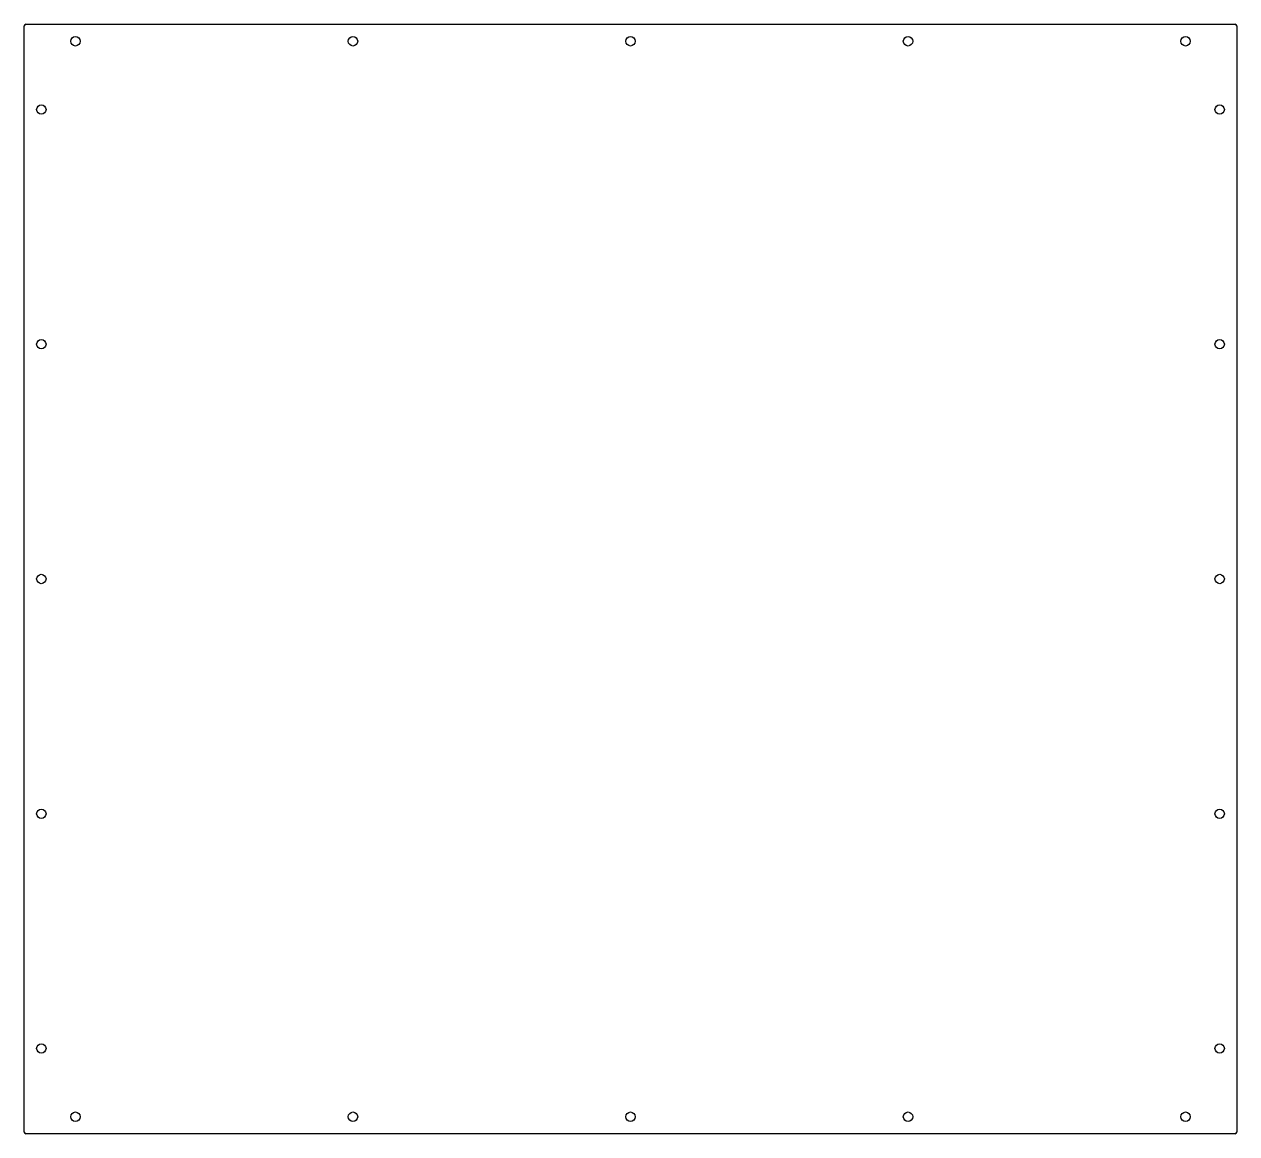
# Model space of a CAD drawing. Header units: millimetres. Extents: x -355 to 355, y -325 to 325.
import ezdxf

# ---------------------------------------------------------------- set-up
doc = ezdxf.new("R2010")
doc.units = ezdxf.units.MM

msp = doc.modelspace()

# ---------------------------------------------------------------- linework, layer by layer
at = {"color": 7, "linetype": 'Continuous', "lineweight": 25}
for p, q in [((-355, -324), (-355, 324)), ((-354, 325), (354, 325)), ((355, 324), (355, -324)), ((354, -325), (-354, -325))]:
    msp.add_line(p, q, dxfattribs=at)
for centre in [(-325, 315), (-162.5, 315), (0, 315), (162.5, 315), (325, 315), (-345, 275), (345, 275), (-345, 137.5), (345, 137.5), (-345, 0), (345, 0), (-345, -137.5), (345, -137.5), (-345, -275), (345, -275), (-325, -315), (-162.5, -315), (0, -315), (162.5, -315), (325, -315)]:
    msp.add_circle(centre, 2.75, dxfattribs=at)
for centre, start, end in [((-354, 324), 90, 180), ((354, 324), 0, 90), ((-354, -324), 180, 270), ((354, -324), 270, 360)]:
    msp.add_arc(centre, 1, start, end, dxfattribs=at)

doc.saveas('drawing.dxf')
